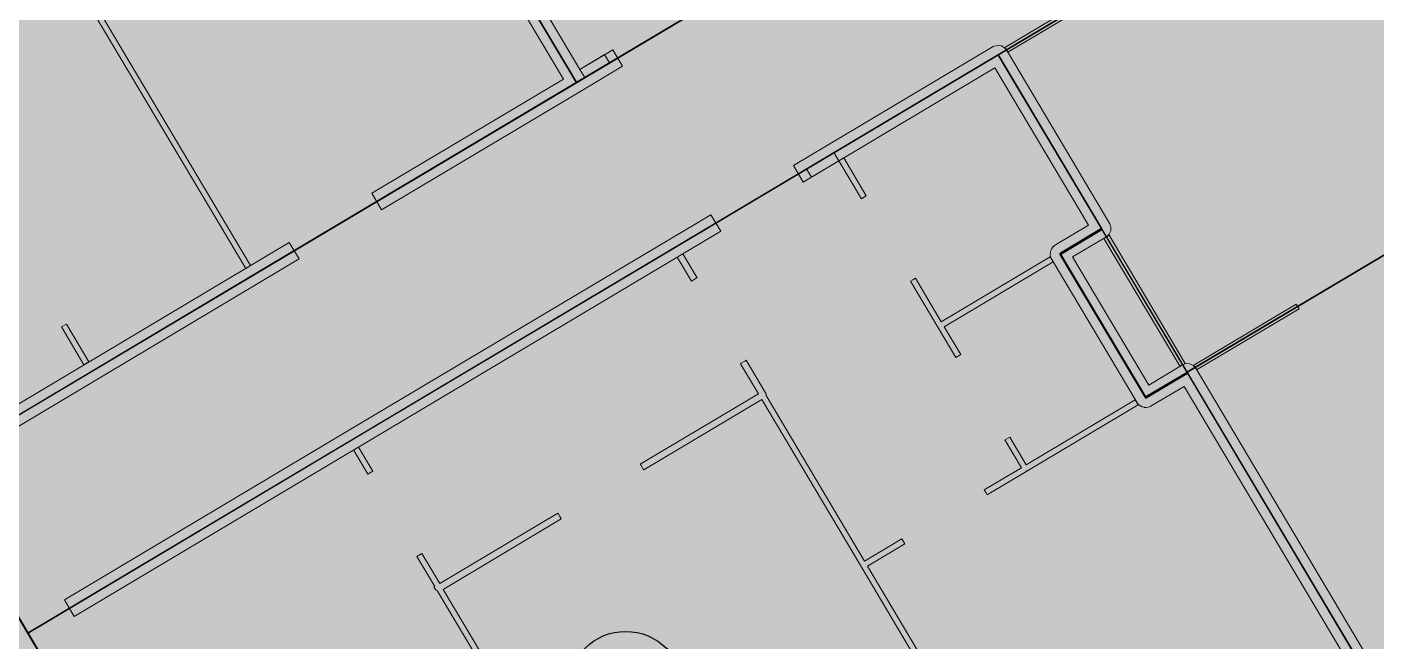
# Model space of a CAD drawing. Header units: millimetres. Extents: x 0 to 312583, y -208103 to 25097.
# Drawn here: x 159290 to 173354, y -50891 to -44484 of the extents above; entities that cross this region are included whole.
import ezdxf

# ---------------------------------------------------------------- set-up
doc = ezdxf.new("R2010")
doc.units = ezdxf.units.MM
doc.linetypes.add('Solid', pattern=[0])
for name, color, linetype, lineweight in [('Inner Walls', 5, 'Solid', 0), ('Room Objects', 47, 'Solid', 15), ('Room Walls', 47, 'Solid', 35), ('Service Area', 252, 'Solid', 25), ('Studio Apartment', 151, 'Solid', 25), ('Three-Bedroom Apartment', 250, 'Solid', 25), ('Two-Bedroom Apartment', 1, 'Solid', 35)]:
    doc.layers.add(name, color=color, linetype=linetype, lineweight=lineweight)

msp = doc.modelspace()

# ---------------------------------------------------------------- hatches: boundary and pattern name
at = {"layer": 'Room Objects', "linetype": 'Solid', "lineweight": 0}
for points in [[(165105, -45012), (165054, -44926), (165054, -44926), (165312, -44772), (165363, -44858), (165363, -44858)], [(167703, -45793), (167754, -45879), (167754, -45879), (167468, -46049), (167417, -45963), (167417, -45963)]]:
    msp.add_hatch(color=5, dxfattribs=at).paths.add_polyline_path(points, flags=0)
at = {"layer": 'Service Area', "linetype": 'Solid', "lineweight": 25}
for points in [[(176726, -38093), (186799, -55010), (185080, -56033), (176031, -40834), (159298, -50797), (158275, -49078)], [(178001, -44142), (171385, -48081), (169416, -44773), (176031, -40834), (176031, -40834)], [(178001, -44142), (179970, -47450), (178896, -45646), (178466, -45902), (177521, -46464), (176146, -47283), (174772, -48101), (175846, -49906), (173355, -51389), (173355, -51389), (171385, -48081)], [(170068, -46849), (170497, -46593), (171384, -48082), (170954, -48338)]]:
    msp.add_hatch(color=254, dxfattribs=at).paths.add_polyline_path(points, flags=0)
at = {"layer": 'Studio Apartment', "linetype": 'Solid', "lineweight": 25}
for points in [[(161080, -38447), (164453, -36439), (167402, -41392), (166972, -41648), (166971, -41649), (166969, -41651), (166968, -41652), (166968, -41654), (166967, -41656), (166968, -41658), (166968, -41660), (166969, -41662), (167954, -43316), (165019, -45063)], [(158786, -49938), (163237, -57413), (163237, -57413), (159864, -59421), (159864, -59421), (156531, -53823), (156961, -53567), (156962, -53566), (156964, -53565), (156965, -53563), (156965, -53561), (156966, -53559), (156966, -53557), (156965, -53556), (156964, -53554), (155852, -51685)]]:
    msp.add_hatch(color=252, dxfattribs=at).paths.add_polyline_path(points, flags=0)
at = {"layer": 'Two-Bedroom Apartment', "linetype": 'Solid', "lineweight": 25}
h = msp.add_hatch(color=151, dxfattribs=at)
h.paths.add_polyline_path([(158274, -49079), (158786, -49938), (155413, -51946), (155413, -51946), (154195, -49899), (154195, -49899), (154624, -49643), (154626, -49642), (154627, -49640), (154628, -49639), (154629, -49637), (154629, -49635), (154629, -49633), (154629, -49631), (154628, -49629), (153626, -47947), (153625, -47946), (153624, -47944), (153622, -47943), (153620, -47943), (153618, -47942), (153616, -47942), (153614, -47943), (153613, -47944), (153183, -48200), (153183, -48200), (150963, -44470), (154335, -42463), (157708, -40455), (161080, -38447), (165019, -45063), (161647, -47071)], flags=0)
h.paths.add_polyline_path([(157197, -47268), (157627, -47012), (157628, -47011), (157629, -47009), (157630, -47008), (157631, -47006), (157631, -47004), (157631, -47002), (157631, -47000), (157630, -46998), (156744, -45510), (156742, -45508), (156741, -45507), (156739, -45506), (156737, -45505), (156735, -45505), (156733, -45505), (156732, -45505), (156730, -45506), (156300, -45762), (156299, -45763), (156297, -45765), (156296, -45766), (156296, -45768), (156295, -45770), (156295, -45772), (156296, -45774), (156297, -45776), (157183, -47264), (157184, -47266), (157186, -47267), (157188, -47268), (157189, -47269), (157191, -47269), (157193, -47269), (157195, -47268)], flags=0)
msp.add_hatch(color=151, dxfattribs=at).paths.add_polyline_path([(166609, -55405), (163237, -57413), (159298, -50797), (159298, -50797), (162670, -48789), (166043, -46781), (169414, -44774), (169414, -44774), (170492, -46585), (170063, -46840), (170061, -46842), (170060, -46843), (170059, -46845), (170058, -46847), (170058, -46849), (170058, -46850), (170058, -46852), (170059, -46854), (170946, -48343), (170947, -48344), (170948, -48346), (170950, -48347), (170952, -48347), (170954, -48348), (170956, -48348), (170957, -48347), (170959, -48346), (171389, -48090), (171389, -48090), (173353, -51390), (169982, -53397)], flags=0)

# ---------------------------------------------------------------- linework, layer by layer
at = {"layer": 'Inner Walls', "color": 47, "linetype": 'Solid', "lineweight": 15}
for p, q in [((161294, -38610), (165054, -44926)), ((164882, -45028), (161122, -38713)), ((165054, -44926), (165398, -44721)), ((165398, -44721), (165500, -44893)), ((167280, -45928), (169363, -44688)), ((169363, -44688), (169414, -44674)), ((169414, -44674), (169448, -44680)), ((169448, -44680), (169478, -44697)), ((169478, -44697), (169500, -44723)), ((169500, -44723), (170578, -46533)), ((165500, -44893), (165071, -45149)), ((169379, -44911), (167383, -46100)), ((170355, -46550), (169379, -44911)), ((162885, -46217), (164882, -45028)), ((165071, -45149), (162987, -46389)), ((167383, -46100), (167280, -45928)), ((162987, -46389), (162885, -46217)), ((162619, -48703), (166421, -46440)), ((166421, -46440), (166523, -46611)), ((170012, -46755), (170355, -46550)), ((170578, -46533), (170591, -46570)), ((166523, -46611), (166094, -46867)), ((170544, -46671), (170191, -46880)), ((170572, -46644), (170544, -46671)), ((170589, -46609), (170572, -46644)), ((170591, -46570), (170589, -46609)), ((158223, -48993), (162025, -46729)), ((162025, -46729), (162128, -46901)), ((169959, -46832), (169964, -46813)), ((169959, -46834), (169959, -46832)), ((169964, -46813), (169965, -46811)), ((169965, -46811), (169973, -46793)), ((169973, -46793), (169974, -46791)), ((169974, -46791), (169986, -46776)), ((169986, -46776), (169987, -46774)), ((169987, -46774), (170002, -46761)), ((170002, -46761), (170003, -46760)), ((170003, -46760), (170012, -46755)), ((162128, -46901), (161698, -47157)), ((166094, -46867), (162721, -48875)), ((169958, -46853), (169959, -46834)), ((169958, -46855), (169958, -46853)), ((169961, -46874), (169958, -46855)), ((169961, -46876), (169961, -46874)), ((169968, -46895), (169961, -46876)), ((169969, -46897), (169968, -46895)), ((169973, -46905), (169969, -46897)), ((170860, -48394), (169973, -46905)), ((170191, -46880), (170985, -48214)), ((161698, -47157), (158411, -49113)), ((170985, -48214), (171338, -48004)), ((171338, -48004), (171375, -47991)), ((171375, -47991), (171414, -47994)), ((171414, -47994), (171449, -48010)), ((171449, -48010), (171475, -48039)), ((171475, -48039), (173322, -51142)), ((171354, -48228), (171010, -48432)), ((173140, -51226), (171354, -48228)), ((170865, -48402), (170860, -48394)), ((170866, -48404), (170865, -48402)), ((170879, -48418), (170866, -48404)), ((170881, -48420), (170879, -48418)), ((170896, -48431), (170881, -48420)), ((170898, -48432), (170896, -48431)), ((170916, -48441), (170898, -48432)), ((170918, -48441), (170916, -48441)), ((170937, -48446), (170918, -48441)), ((170939, -48447), (170937, -48446)), ((170958, -48448), (170939, -48447)), ((170960, -48447), (170958, -48448)), ((170980, -48445), (170960, -48447)), ((170981, -48444), (170980, -48445)), ((171000, -48438), (170981, -48444)), ((171002, -48437), (171000, -48438)), ((171010, -48432), (171002, -48437)), ((159680, -50453), (162619, -48703)), ((162721, -48875), (159783, -50625)), ((159783, -50625), (159680, -50453))]:
    msp.add_line(p, q, dxfattribs=at)
at = {"layer": 'Room Objects', "color": 0, "linetype": 'Solid', "lineweight": 0}
for p, q in [((165054, -44926), (165312, -44772)), ((165363, -44858), (165105, -45012)), ((165312, -44772), (165363, -44858)), ((165105, -45012), (165054, -44926)), ((167417, -45963), (167703, -45793)), ((167703, -45793), (167754, -45879)), ((167468, -46049), (167417, -45963)), ((167754, -45879), (167468, -46049))]:
    msp.add_line(p, q, dxfattribs=at)
for p in [(165363, -44858), (165054, -44926), (167417, -45963), (167754, -45879)]:
    msp.add_point(p, dxfattribs=at)
at = {"layer": 'Room Walls', "color": 47, "linetype": 'Solid', "lineweight": 9}
for p, q in [((169485, -44697), (176016, -40808)), ((176021, -40875), (169515, -44748)), ((161570, -47000), (159667, -43804)), ((159718, -43773), (161621, -46969)), ((169515, -44748), (169485, -44697)), ((167754, -45879), (167805, -45848)), ((167805, -45848), (168040, -46242)), ((167989, -46273), (167754, -45879)), ((168040, -46242), (167989, -46273)), ((170518, -46686), (170519, -46685)), ((171312, -48020), (170518, -46686)), ((170519, -46685), (170571, -46654)), ((170571, -46654), (171365, -47988)), ((161621, -46969), (161570, -47000)), ((166068, -46883), (166094, -46867)), ((166217, -47133), (166068, -46883)), ((166094, -46867), (166111, -46857)), ((166111, -46857), (166119, -46852)), ((166119, -46852), (166128, -46847)), ((166128, -46847), (166277, -47097)), ((168822, -47556), (169958, -46880)), ((169989, -46931), (168853, -47607)), ((169958, -46880), (169973, -46905)), ((169973, -46905), (169989, -46931)), ((166268, -47102), (166225, -47127)), ((166277, -47097), (166268, -47102)), ((168526, -47117), (168552, -47102)), ((168552, -47102), (168822, -47556)), ((166225, -47127), (166217, -47133)), ((168500, -47132), (168526, -47117)), ((168786, -47612), (168500, -47132)), ((171453, -48006), (172521, -47370)), ((172521, -47370), (172552, -47421)), ((172552, -47421), (171483, -48057)), ((159650, -47609), (159701, -47579)), ((159884, -48004), (159650, -47609)), ((159701, -47579), (159936, -47973)), ((168973, -47927), (168786, -47612)), ((168853, -47607), (169025, -47896)), ((166780, -47961), (166789, -47956)), ((166789, -47956), (166990, -48295)), ((169025, -47896), (168973, -47927)), ((159936, -47973), (159884, -48004)), ((166728, -47992), (166737, -47987)), ((166915, -48305), (166728, -47992)), ((166737, -47987), (166774, -47964)), ((166774, -47964), (166780, -47961)), ((171314, -48019), (171312, -48020)), ((171365, -47988), (171314, -48019)), ((171483, -48057), (171453, -48006)), ((165684, -49037), (166915, -48305)), ((166950, -48365), (165720, -49098)), ((167986, -50105), (166950, -48365)), ((166990, -48295), (166991, -48297)), ((166991, -48297), (166992, -48299)), ((166992, -48299), (166994, -48304)), ((166994, -48304), (166995, -48306)), ((166995, -48306), (166996, -48312)), ((166996, -48314), (166995, -48320)), ((166995, -48320), (166995, -48322)), ((166995, -48322), (168023, -50048)), ((166996, -48312), (166996, -48314)), ((169708, -49044), (170844, -48368)), ((170844, -48368), (170875, -48420)), ((170875, -48420), (169713, -49111)), ((169485, -48786), (169536, -48756)), ((169657, -49075), (169485, -48786)), ((169536, -48756), (169708, -49044)), ((162695, -48890), (162747, -48860)), ((162845, -49142), (162695, -48890)), ((162747, -48860), (162896, -49111)), ((165689, -49046), (165684, -49037)), ((165706, -49075), (165689, -49046)), ((165714, -49089), (165706, -49075)), ((169269, -49306), (169657, -49075)), ((162862, -49131), (162845, -49142)), ((162896, -49111), (162862, -49131)), ((165720, -49098), (165714, -49089)), ((169713, -49111), (169300, -49357)), ((169285, -49332), (169269, -49306)), ((169300, -49357), (169285, -49332)), ((163594, -50282), (164824, -49549)), ((164860, -49609), (163629, -50342)), ((164824, -49549), (164830, -49558)), ((164830, -49558), (164846, -49585)), ((164846, -49585), (164855, -49601)), ((164855, -49601), (164860, -49609)), ((168023, -50048), (168410, -49817)), ((168441, -49869), (168053, -50100)), ((168410, -49817), (168441, -49869)), ((163356, -50001), (163408, -49970)), ((163542, -50312), (163356, -50001)), ((163408, -49970), (163594, -50282)), ((169828, -53198), (167986, -50105)), ((168053, -50100), (169880, -53167)), ((163533, -50318), (163542, -50312)), ((163549, -50343), (163533, -50318)), ((163550, -50346), (163549, -50343)), ((163552, -50347), (163550, -50346)), ((163556, -50352), (163552, -50347)), ((163629, -50342), (166507, -55175)), ((163557, -50353), (163556, -50352)), ((163562, -50357), (163557, -50353)), ((163563, -50358), (163562, -50357)), ((163569, -50360), (163563, -50358)), ((163571, -50361), (163569, -50360)), ((166455, -55206), (163571, -50361))]:
    msp.add_line(p, q, dxfattribs=at)
for p in [(168786, -47612), (171314, -48019), (166995, -48322), (169713, -49111), (163571, -50361)]:
    msp.add_point(p, dxfattribs=at)
at = {"layer": 'Service Area', "color": 254, "linetype": 'Solid', "lineweight": 25}
for p, q in [((158275, -49078), (176726, -38093)), ((176031, -40834), (159298, -50797)), ((169416, -44773), (176031, -40834)), ((178001, -44142), (171385, -48081)), ((171385, -48081), (178001, -44142)), ((171385, -48081), (169416, -44773)), ((170068, -46849), (170497, -46593)), ((170497, -46593), (171384, -48082)), ((170954, -48338), (170068, -46849)), ((171384, -48082), (170954, -48338)), ((173355, -51389), (171385, -48081)), ((159298, -50797), (158275, -49078))]:
    msp.add_line(p, q, dxfattribs=at)
at = {"layer": 'Studio Apartment', "color": 252, "linetype": 'Solid', "lineweight": 25}
for p, q in [((165019, -45063), (161080, -38447)), ((167954, -43316), (165019, -45063)), ((158786, -49938), (163237, -57413))]:
    msp.add_line(p, q, dxfattribs=at)
at = {"layer": 'Three-Bedroom Apartment', "color": 7, "linetype": 'Solid', "lineweight": 25}
msp.add_circle((165532, -51380), 600, dxfattribs=at)
at = {"layer": 'Two-Bedroom Apartment', "color": 151, "linetype": 'Solid', "lineweight": 25}
for p, q in [((161080, -38447), (165019, -45063)), ((166043, -46781), (169414, -44774)), ((169414, -44774), (170492, -46585)), ((165019, -45063), (161647, -47071)), ((170492, -46585), (170063, -46840)), ((162670, -48789), (166043, -46781)), ((170059, -46845), (170058, -46847)), ((170058, -46847), (170058, -46849)), ((170058, -46849), (170058, -46850)), ((170058, -46850), (170058, -46852)), ((170058, -46852), (170059, -46854)), ((170060, -46843), (170059, -46845)), ((170059, -46854), (170946, -48343)), ((170061, -46842), (170060, -46843)), ((170063, -46840), (170061, -46842)), ((161647, -47071), (158274, -49079)), ((170959, -48346), (171389, -48090)), ((171389, -48090), (173353, -51390)), ((170946, -48343), (170947, -48344)), ((170947, -48344), (170948, -48346)), ((170948, -48346), (170950, -48347)), ((170950, -48347), (170952, -48347)), ((170952, -48347), (170954, -48348)), ((170954, -48348), (170956, -48348)), ((170956, -48348), (170957, -48347)), ((170957, -48347), (170959, -48346)), ((159298, -50797), (162670, -48789)), ((163237, -57413), (159298, -50797))]:
    msp.add_line(p, q, dxfattribs=at)
for p in [(169414, -44774), (171389, -48090), (159298, -50797)]:
    msp.add_point(p, dxfattribs=at)

doc.saveas('drawing.dxf')
